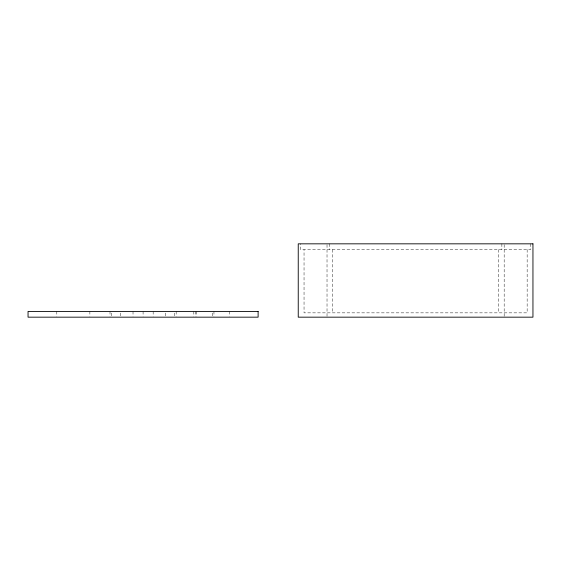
<?xml version="1.0" encoding="UTF-8"?>
<svg xmlns="http://www.w3.org/2000/svg" width="561" height="561" viewBox="0 0 561 561"><rect width="100%" height="100%" fill="white"/><g stroke="black" fill="none" stroke-linecap="round" stroke-linejoin="round"><path stroke-width="0.42" stroke-dasharray="2.81 2.1" d="M530.629 243.832L530.629 249.582L300.563 249.582L300.563 243.832M527.151 249.582L527.151 312.856L304.041 312.856L304.041 249.582M504.171 244.708L504.171 316.292M501.871 243.832L501.871 249.582M498.42 249.582L498.42 312.856M332.771 249.582L332.771 312.856M329.321 243.832L329.321 249.582M327.021 244.708L327.021 316.292M229.358 311.418L229.358 316.348M213.951 311.418L213.951 316.348M212.493 313.059L212.493 316.348M196.287 311.418L196.287 316.348M195.284 311.418L195.284 316.348M193.826 311.418L193.826 316.348M176.154 311.418L176.154 316.348M174.716 313.059L174.716 316.348M165.453 313.059L165.453 316.348M153.153 311.418L153.153 316.348M143.083 311.418L143.083 316.348M133.02 311.418L133.02 316.348M120.713 313.059L120.713 316.348M111.45 313.059L111.45 316.348M110.012 311.418L110.012 316.348M89.879 311.418L89.879 316.348M56.808 311.418L56.808 316.348"/><path stroke-width="0.84" d="M532.95 243.832L298.242 243.832L298.242 317.168L532.95 317.168L532.95 243.832M258.116 311.418L28.05 311.418L28.05 317.168L258.116 317.168L258.116 311.418"/></g></svg>
